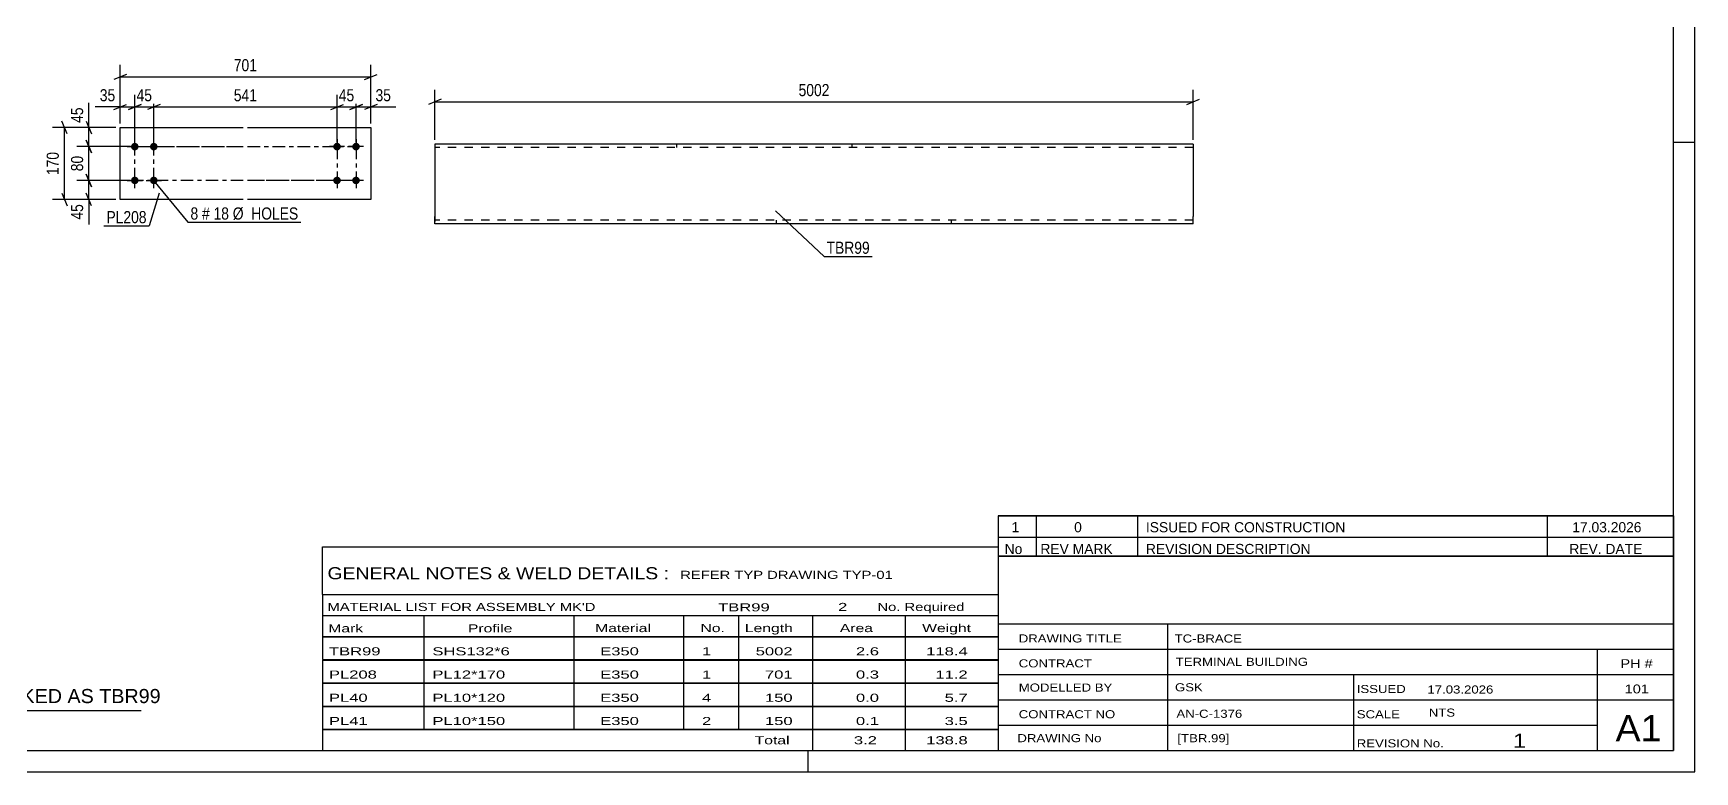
# Model space of a CAD drawing. Header units: millimetres. Extents: x 0 to 594, y 0 to 420.
# Drawn here: x 200.5 to 594, y 0 to 174.8 of the extents above; entities that cross this region are included whole.
import ezdxf

# ---------------------------------------------------------------- set-up
doc = ezdxf.new("R2010")
doc.units = ezdxf.units.MM
doc.linetypes.add('DXK_LINE_DOT2', pattern=[3.9198, 1.9599, -1.9599])
doc.linetypes.add('DXK_LINE_DOT3', pattern=[5.9187, 2.979, -0.9799, 0.9799, -0.9799])
doc.styles.add('Arial', font='ARIAL.TTF', dxfattribs={"height": 0.2})
doc.styles.add('Arial Narrow', font='ARIALN.TTF', dxfattribs={"height": 0.2})

# ---------------------------------------------------------------- blocks, each defined once
blk = doc.blocks.new('Unknown-582685899-1127')
at = {"color": 5, "linetype": 'Continuous'}
for p, q in [((594, 0), (594, 420)), ((589, 5), (589, 415)), ((594, 149), (589, 149)), ((5, 5), (589, 5)), ((384, 0), (384, 5)), ((0, 0), (594, 0))]:
    blk.add_line(p, q, dxfattribs=at)
blk = doc.blocks.new('Part-582685899-4783 - 4782')
at = {"color": 2, "linetype": 'Continuous'}
for p, q in [((221.01, 152.49), (250.21, 152.49)), ((221.01, 135.49), (221.01, 152.49)), ((251.21, 152.49), (280.41, 152.49)), ((280.41, 152.49), (280.41, 135.49)), ((250.21, 135.49), (221.01, 135.49)), ((280.41, 135.49), (251.21, 135.49))]:
    blk.add_line(p, q, dxfattribs=at)
blk = doc.blocks.new('Bolt-582685899-4784 - 4782')
at = {"linetype": 'Continuous'}
for points in [[(272.41, 147.09, -1), (272.41, 148.89, -1)], [(276.91, 147.09, -1), (276.91, 148.89, -1)], [(272.41, 139.09, -1), (272.41, 140.89, -1)], [(276.91, 139.09, -1), (276.91, 140.89, -1)]]:
    blk.add_hatch(color=1, dxfattribs=at).paths.add_polyline_path(points)
at = {"color": 1, "linetype": 'Continuous'}
for p, q in [((272.41, 149.79), (272.41, 146.19)), ((276.91, 149.79), (276.91, 146.19)), ((274.21, 147.99), (270.61, 147.99)), ((278.71, 147.99), (275.11, 147.99)), ((272.41, 141.79), (272.41, 138.19)), ((276.91, 141.79), (276.91, 138.19)), ((274.21, 139.99), (270.61, 139.99)), ((278.71, 139.99), (275.11, 139.99))]:
    blk.add_line(p, q, dxfattribs=at)
blk = doc.blocks.new('Bolt-582685899-4785 - 4782')
at = {"linetype": 'Continuous'}
for points in [[(224.51, 148.89, -1), (224.51, 147.09, -1)], [(229.01, 148.89, -1), (229.01, 147.09, -1)], [(224.51, 140.89, -1), (224.51, 139.09, -1)], [(229.01, 140.89, -1), (229.01, 139.09, -1)]]:
    blk.add_hatch(color=1, dxfattribs=at).paths.add_polyline_path(points)
at = {"color": 1, "linetype": 'Continuous'}
for p, q in [((224.51, 146.19), (224.51, 149.79)), ((229.01, 146.19), (229.01, 149.79)), ((222.71, 147.99), (226.31, 147.99)), ((227.21, 147.99), (230.81, 147.99)), ((224.51, 138.19), (224.51, 141.79)), ((229.01, 138.19), (229.01, 141.79)), ((222.71, 139.99), (226.31, 139.99)), ((227.21, 139.99), (230.81, 139.99))]:
    blk.add_line(p, q, dxfattribs=at)
blk = doc.blocks.new('Part-582685899-2589 - 2582')
at = {"color": 2, "linetype": 'Continuous'}
for p, q in [((324.17, 148.6), (295.6, 148.6)), ((295.6, 148.6), (295.6, 131.46)), ((446.53, 148.6), (324.27, 148.6)), ((475.2, 148.6), (446.63, 148.6)), ((475.2, 148.6), (475.2, 148.47)), ((475.2, 148.47), (475.2, 146.89)), ((475.2, 146.89), (475.2, 131.46)), ((295.6, 129.88), (295.6, 131.46)), ((295.6, 129.75), (295.6, 129.88)), ((475.2, 129.75), (475.2, 131.46)), ((324.17, 129.75), (295.6, 129.75)), ((446.53, 129.75), (324.27, 129.75)), ((475.2, 129.75), (446.63, 129.75))]:
    blk.add_line(p, q, dxfattribs=at)
at = {"color": 7, "linetype": 'DXK_LINE_DOT2'}
for p, q in [((324.17, 147.75), (295.6, 147.75)), ((446.53, 147.75), (324.27, 147.75)), ((352.84, 148.6), (352.84, 147.75)), ((394.33, 148.6), (394.33, 147.75)), ((475.2, 147.75), (446.63, 147.75)), ((475.2, 148.1), (475.2, 146.89)), ((295.6, 131.46), (295.6, 130.25)), ((295.6, 130.6), (295.6, 130.67)), ((324.17, 130.6), (295.6, 130.6)), ((446.53, 130.6), (324.27, 130.6)), ((376.47, 129.75), (376.47, 130.6)), ((417.95, 129.75), (417.95, 130.6)), ((475.2, 130.6), (446.63, 130.6)), ((475.2, 130.67), (475.2, 131.13)), ((475.2, 130.6), (475.2, 130.67)), ((475.2, 130.6), (475.2, 130.67)), ((295.6, 129.75), (295.6, 129.75))]:
    blk.add_line(p, q, dxfattribs=at)
blk = doc.blocks.new('Rectangle-582685899-4928 - 4782')
at = {"color": 1, "linetype": 'DXK_LINE_DOT3'}
for p, q in [((224.51, 147.99), (250.21, 147.99)), ((224.51, 139.99), (224.51, 147.99)), ((251.21, 147.99), (276.91, 147.99)), ((276.91, 147.99), (276.91, 139.99)), ((250.21, 139.99), (224.51, 139.99)), ((276.91, 139.99), (251.21, 139.99))]:
    blk.add_line(p, q, dxfattribs=at)
blk = doc.blocks.new('Rectangle-582685899-4938 - 4782')
at = {"color": 1, "linetype": 'DXK_LINE_DOT3'}
for p, q in [((229.01, 147.99), (250.21, 147.99)), ((229.01, 139.99), (229.01, 147.99)), ((251.21, 147.99), (272.41, 147.99)), ((272.41, 147.99), (272.41, 139.99)), ((250.21, 139.99), (229.01, 139.99)), ((272.41, 139.99), (251.21, 139.99))]:
    blk.add_line(p, q, dxfattribs=at)
blk = doc.blocks.new('StraightDimension-582685899-5034 - 4782')
at = {"color": 7, "linetype": 'Continuous'}
for p, q in [((208.46, 150.99), (207.26, 153.99)), ((220.01, 152.49), (205.01, 152.49)), ((207.86, 135.49), (207.86, 152.49)), ((220.01, 135.49), (205.01, 135.49)), ((207.26, 136.99), (208.46, 133.99))]:
    blk.add_line(p, q, dxfattribs=at)
at = {"color": 0}
blk.add_wipeout([(207.11, 147.33), (202.91, 147.33), (202.91, 140.65), (207.11, 140.65)], dxfattribs=at)
at = {"color": 3, "style": 'Arial Narrow'}
blk.add_text('170', height=2.863, rotation=90.0002, dxfattribs=at).set_placement((206.51, 141.25))
blk = doc.blocks.new('StraightDimension-582685899-5013 - 4782')
at = {"color": 7, "linetype": 'Continuous'}
for p, q in [((223.51, 139.99), (210.77, 139.99)), ((213.02, 141.49), (214.22, 138.49)), ((213.62, 135.49), (213.62, 139.99)), ((220.01, 135.49), (210.77, 135.49)), ((214.22, 133.99), (213.02, 136.99))]:
    blk.add_line(p, q, dxfattribs=at)
at = {"color": 0}
blk.add_wipeout([(212.87, 134.96), (208.67, 134.96), (208.67, 130.11), (212.87, 130.11)], dxfattribs=at)
at = {"color": 7, "linetype": 'Continuous'}
blk.add_line((213.62, 135.49), (213.62, 129.58), dxfattribs=at)
blk.add_line((213.62, 135.49), (213.62, 129.58), dxfattribs=at)
at = {"color": 3, "style": 'Arial Narrow'}
blk.add_text('45', height=2.863, rotation=90.0002, dxfattribs=at).set_placement((212.27, 130.71))
blk = doc.blocks.new('StraightDimension-582685899-4949 - 4782')
at = {"color": 7, "linetype": 'Continuous'}
for p, q in [((275.41, 156.78), (278.41, 157.98)), ((276.91, 148.99), (276.91, 160.23)), ((281.91, 157.98), (278.91, 156.78)), ((280.41, 153.49), (280.41, 160.23)), ((276.91, 157.38), (280.41, 157.38))]:
    blk.add_line(p, q, dxfattribs=at)
at = {"color": 0}
blk.add_wipeout([(285.79, 158.13), (285.79, 162.33), (280.93, 162.33), (280.93, 158.13)], dxfattribs=at)
at = {"color": 7, "linetype": 'Continuous'}
blk.add_line((280.41, 157.38), (286.31, 157.38), dxfattribs=at)
blk.add_line((280.41, 157.38), (286.31, 157.38), dxfattribs=at)
at = {"color": 3, "style": 'Arial Narrow'}
blk.add_text('35', height=2.863, dxfattribs=at).set_placement((281.53, 158.73))
blk = doc.blocks.new('StraightDimension-582685899-4950 - 4782')
at = {"color": 7, "linetype": 'Continuous'}
for p, q in [((270.91, 156.78), (273.91, 157.98)), ((272.41, 148.99), (272.41, 160.23)), ((278.41, 157.98), (275.41, 156.78)), ((276.91, 148.99), (276.91, 160.23)), ((272.41, 157.38), (276.91, 157.38))]:
    blk.add_line(p, q, dxfattribs=at)
at = {"color": 0}
blk.add_wipeout([(277.08, 158.13), (277.08, 162.33), (272.23, 162.33), (272.23, 158.13)], dxfattribs=at)
at = {"color": 3, "style": 'Arial Narrow'}
blk.add_text('45', height=2.863, dxfattribs=at).set_placement((272.83, 158.73))
blk = doc.blocks.new('StraightDimension-582685899-4951 - 4782')
at = {"color": 7, "linetype": 'Continuous'}
for p, q in [((230.51, 157.98), (227.51, 156.78)), ((229.01, 148.99), (229.01, 160.23)), ((270.91, 156.78), (273.91, 157.98)), ((272.41, 148.99), (272.41, 160.23)), ((229.01, 157.38), (272.41, 157.38))]:
    blk.add_line(p, q, dxfattribs=at)
at = {"color": 0}
blk.add_wipeout([(254.05, 158.13), (254.05, 162.33), (247.36, 162.33), (247.36, 158.13)], dxfattribs=at)
at = {"color": 3, "style": 'Arial Narrow'}
blk.add_text('541', height=2.863, dxfattribs=at).set_placement((247.96, 158.73))
blk = doc.blocks.new('StraightDimension-582685899-4952 - 4782')
at = {"color": 7, "linetype": 'Continuous'}
for p, q in [((223.01, 156.78), (226.01, 157.98)), ((224.51, 148.99), (224.51, 160.23)), ((230.51, 157.98), (227.51, 156.78)), ((229.01, 148.99), (229.01, 160.23)), ((224.51, 157.38), (229.01, 157.38))]:
    blk.add_line(p, q, dxfattribs=at)
at = {"color": 0}
blk.add_wipeout([(229.18, 158.13), (229.18, 162.33), (224.33, 162.33), (224.33, 158.13)], dxfattribs=at)
at = {"color": 3, "style": 'Arial Narrow'}
blk.add_text('45', height=2.863, dxfattribs=at).set_placement((224.93, 158.73))
blk = doc.blocks.new('StraightDimension-582685899-4953 - 4782')
at = {"color": 7, "linetype": 'Continuous'}
for p, q in [((219.51, 156.78), (222.51, 157.98)), ((221.01, 153.49), (221.01, 160.23)), ((226.01, 157.98), (223.01, 156.78)), ((224.51, 148.99), (224.51, 160.23)), ((221.01, 157.38), (224.51, 157.38))]:
    blk.add_line(p, q, dxfattribs=at)
at = {"color": 0}
blk.add_wipeout([(220.48, 158.13), (220.48, 162.33), (215.62, 162.33), (215.62, 158.13)], dxfattribs=at)
at = {"color": 7, "linetype": 'Continuous'}
blk.add_line((221.01, 157.38), (215.1, 157.38), dxfattribs=at)
blk.add_line((221.01, 157.38), (215.1, 157.38), dxfattribs=at)
at = {"color": 3, "style": 'Arial Narrow'}
blk.add_text('35', height=2.863, dxfattribs=at).set_placement((216.22, 158.73))
blk = doc.blocks.new('StraightDimension-582685899-5000 - 4782')
at = {"color": 7, "linetype": 'Continuous'}
for p, q in [((221.01, 153.49), (221.01, 167.34)), ((280.41, 153.49), (280.41, 167.34)), ((222.51, 165.09), (219.51, 163.89)), ((221.01, 164.49), (280.41, 164.49)), ((278.91, 163.89), (281.91, 165.09))]:
    blk.add_line(p, q, dxfattribs=at)
at = {"color": 0}
blk.add_wipeout([(254.05, 165.24), (254.05, 169.44), (247.36, 169.44), (247.36, 165.24)], dxfattribs=at)
at = {"color": 3, "style": 'Arial Narrow'}
blk.add_text('701', height=2.863, dxfattribs=at).set_placement((247.96, 165.84))
blk = doc.blocks.new('StraightDimension-582685899-5011 - 4782')
at = {"color": 7, "linetype": 'Continuous'}
for p, q in [((213.02, 153.99), (214.22, 150.99)), ((220.01, 152.49), (210.77, 152.49)), ((213.62, 147.99), (213.62, 152.49)), ((223.51, 147.99), (210.77, 147.99)), ((214.22, 146.49), (213.02, 149.49))]:
    blk.add_line(p, q, dxfattribs=at)
at = {"color": 0}
blk.add_wipeout([(212.87, 157.87), (208.67, 157.87), (208.67, 153.01), (212.87, 153.01)], dxfattribs=at)
at = {"color": 7, "linetype": 'Continuous'}
blk.add_line((213.62, 152.49), (213.62, 158.39), dxfattribs=at)
blk.add_line((213.62, 152.49), (213.62, 158.39), dxfattribs=at)
at = {"color": 3, "style": 'Arial Narrow'}
blk.add_text('45', height=2.863, rotation=90.0002, dxfattribs=at).set_placement((212.27, 153.61))
blk = doc.blocks.new('StraightDimension-582685899-5012 - 4782')
at = {"color": 7, "linetype": 'Continuous'}
for p, q in [((223.51, 147.99), (210.77, 147.99)), ((213.02, 149.49), (214.22, 146.49)), ((213.62, 139.99), (213.62, 147.99)), ((223.51, 139.99), (210.77, 139.99)), ((214.22, 138.49), (213.02, 141.49))]:
    blk.add_line(p, q, dxfattribs=at)
at = {"color": 0}
blk.add_wipeout([(212.87, 146.42), (208.67, 146.42), (208.67, 141.56), (212.87, 141.56)], dxfattribs=at)
at = {"color": 3, "style": 'Arial Narrow'}
blk.add_text('80', height=2.863, rotation=90.0002, dxfattribs=at).set_placement((212.27, 142.16))
blk = doc.blocks.new('StraightDimension-582685899-2594 - 2582')
at = {"color": 7, "linetype": 'Continuous'}
for p, q in [((295.6, 149.6), (295.6, 161.45)), ((475.2, 149.6), (475.2, 161.45)), ((297.1, 159.2), (294.1, 158)), ((295.6, 158.6), (475.2, 158.6)), ((473.7, 158), (476.7, 159.2))]:
    blk.add_line(p, q, dxfattribs=at)
at = {"color": 0}
blk.add_wipeout([(389.65, 159.35), (389.65, 163.55), (381.14, 163.55), (381.14, 159.35)], dxfattribs=at)
at = {"color": 3, "style": 'Arial Narrow'}
blk.add_text('5002', height=2.863, dxfattribs=at).set_placement((381.74, 159.95))
blk = doc.blocks.new('Unknown-582685899-5137')
at = {"color": 7, "linetype": 'Continuous'}
for p, q in [((429, 51.05), (429, 5)), ((429, 51.05), (589, 51.05)), ((589, 51), (589, 5)), ((429, 35), (589, 35)), ((469.14, 35), (469.14, 5)), ((429, 29), (589, 29)), ((571, 5.05), (571, 29.05)), ((429, 23), (589, 23)), ((513.14, 23), (513.14, 5)), ((429, 17), (589, 17)), ((429, 11), (571, 11)), ((429, 5), (589, 5))]:
    blk.add_line(p, q, dxfattribs=at)
at = {"color": 7, "style": 'Arial Narrow'}
for s, height, width, p in [('DRAWING TITLE', 1.9089, 1.425378, (433.88, 30.61)), ('TC-BRACE', 1.909, 1.425378, (470.81, 30.59)), ('CONTRACT', 1.909, 1.425378, (433.88, 24.71)), ('TERMINAL BUILDING', 1.9089, 1.425378, (471.06, 25.07)), ('MODELLED BY', 1.9089, 1.425378, (433.88, 18.98)), ('GSK', 1.909, 1.425378, (470.88, 19.04)), ('ISSUED', 1.909, 1.425378, (513.94, 18.64)), ('17.03.2026', 1.909, 1.425378, (530.69, 18.52)), ('CONTRACT NO', 1.9089, 1.425378, (433.88, 12.66)), ('AN-C-1376', 1.909, 1.425378, (471.23, 12.78)), ('SCALE', 1.909, 1.425378, (513.94, 12.65)), ('A1', 6.204, 1.25, (575.24, 7.2)), ('DRAWING No', 1.909, 1.425378, (433.56, 7)), ('[TBR.99]', 1.909, 1.425378, (471.46, 6.99)), ('1', 3.34, 1.5, (550.91, 5.68)), ('REVISION No.', 1.9089, 1.425378, (513.94, 5.77))]:
    blk.add_text(s, height=height, dxfattribs=dict(at, width=width)).set_placement(p)
at = {"color": 7, "linetype": 'Continuous', "style": 'Arial Narrow'}
for s, height, width, p in [('PH #', 2.1, 1.42538, (576.4, 24.55)), ('101', 2.1, 1.42538, (577.41, 18.55)), ('NTS', 1.909, 1.425378, (531, 13.05))]:
    blk.add_text(s, height=height, dxfattribs=dict(at, width=width)).set_placement(p)
blk = doc.blocks.new('Unknown-582685899-5138')
at = {"color": 7, "linetype": 'Continuous'}
for p, q in [((429, 60.55), (589, 60.55)), ((589, 60.55), (429, 60.55)), ((429, 60.55), (429, 55.55)), ((438, 60.55), (438, 55.55)), ((462, 60.55), (462, 55.55)), ((559, 60.55), (559, 55.55)), ((589, 60.55), (589, 55.55)), ((429, 55.55), (589, 55.55)), ((429, 55.55), (429, 51.05)), ((429, 55.55), (589, 55.55)), ((438, 55.55), (438, 51.05)), ((462, 55.55), (462, 51.05)), ((559, 55.55), (559, 51.05)), ((589, 55.55), (589, 51.05)), ((589, 51.05), (429, 51.05))]:
    blk.add_line(p, q, dxfattribs=at)
at = {"color": 7, "linetype": 'Continuous', "style": 'Arial Narrow'}
for s, height, width, p in [('1', 2.39, 1.196471, (432.16, 56.7)), ('0', 2.39, 1.196471, (447, 56.7)), ('ISSUED FOR CONSTRUCTION', 2.3861, 1.196471, (464, 56.7)), ('17.03.2026', 2.386, 1.196471, (565, 56.7)), ('No', 2.386, 1.2, (430.54, 51.55)), ('REV MARK', 2.386, 1.2, (439, 51.55)), ('REVISION DESCRIPTION', 2.3861, 1.2, (464, 51.55)), ('REV. DATE', 2.386, 1.2, (564.28, 51.55))]:
    blk.add_text(s, height=height, dxfattribs=dict(at, width=width)).set_placement(p)
blk = doc.blocks.new('Unknown-582685899-5139')
at = {"color": 7, "linetype": 'Continuous'}
for p, q in [((269, 53.25), (429, 53.25)), ((269, 42), (269, 53.25)), ((429, 53.25), (429, 42)), ((269, 42), (429, 42)), ((269, 42), (269, 37)), ((429, 42), (429, 37)), ((269, 37), (429, 37)), ((269, 37), (269, 32)), ((293, 37), (293, 32)), ((328.5, 37), (328.5, 32)), ((354.5, 37), (354.5, 32)), ((367.5, 37), (367.5, 32)), ((385, 37), (385, 32)), ((407, 37), (407, 32)), ((429, 37), (429, 32)), ((269, 32), (429, 32)), ((269, 31.95), (269, 26.55)), ((269, 31.95), (429, 31.95)), ((293, 32), (293, 26.5)), ((328.5, 32), (328.5, 26.5)), ((354.5, 32), (354.5, 26.5)), ((367.5, 32), (367.5, 26.5)), ((385, 32), (385, 26.5)), ((407, 32), (407, 26.5)), ((429, 31.95), (429, 26.55)), ((269, 26.55), (429, 26.55)), ((269, 26.45), (269, 21.05)), ((269, 26.45), (429, 26.45)), ((293, 26.5), (293, 21)), ((328.5, 26.5), (328.5, 21)), ((354.5, 26.5), (354.5, 21)), ((367.5, 26.5), (367.5, 21)), ((385, 26.5), (385, 21)), ((407, 26.5), (407, 21)), ((429, 26.45), (429, 21.05)), ((269, 21.05), (429, 21.05)), ((269, 20.95), (269, 15.55)), ((269, 20.95), (429, 20.95)), ((293, 21), (293, 15.5)), ((328.5, 21), (328.5, 15.5)), ((354.5, 21), (354.5, 15.5)), ((367.5, 21), (367.5, 15.5)), ((385, 21), (385, 15.5)), ((407, 21), (407, 15.5)), ((429, 20.95), (429, 15.55)), ((269, 15.55), (429, 15.55)), ((269, 15.45), (269, 10.05)), ((269, 15.45), (429, 15.45)), ((293, 15.5), (293, 10)), ((328.5, 15.5), (328.5, 10)), ((354.5, 15.5), (354.5, 10)), ((367.5, 15.5), (367.5, 10)), ((385, 15.5), (385, 10)), ((407, 15.5), (407, 10)), ((429, 15.45), (429, 10.05)), ((269, 10.05), (429, 10.05)), ((269, 10), (429, 10)), ((269, 10), (269, 5)), ((385, 10), (385, 5)), ((407, 10), (407, 5)), ((429, 10), (429, 5)), ((269, 5), (429, 5))]:
    blk.add_line(p, q, dxfattribs=at)
at = {"color": 7, "style": 'Arial Narrow'}
for s, height, width, p in [('GENERAL NOTES & WELD DETAILS :', 2.8633, 1.4, (270.15, 45.56)), ('REFER TYP DRAWING TYP-01', 1.9089, 1.6, (353.7, 45.66)), ("MATERIAL LIST FOR ASSEMBLY MK'D", 1.9089, 1.6, (270.15, 38.06)), ('TBR99', 1.909, 1.794707, (362.68, 37.97)), ('2', 1.91, 1.794707, (391.08, 38.06)), ('No. Required', 1.9089, 1.6, (400.41, 38.06)), ('Mark', 1.909, 1.7, (270.34, 33)), ('Profile', 1.909, 1.7, (303.41, 33)), ('Material', 1.909, 1.7, (333.54, 33.06)), ('No.', 1.909, 1.7, (358.5, 33.06)), ('Length', 1.909, 1.7, (369, 33.06)), ('Area', 1.909, 1.7, (391.5, 33.06)), ('Weight', 1.909, 1.7, (411, 33.06))]:
    blk.add_text(s, height=height, dxfattribs=dict(at, width=width)).set_placement(p)
at = {"color": 7, "linetype": 'Continuous', "style": 'Arial Narrow'}
for s, height, width, p in [('TBR99', 1.909, 1.794707, (270.5, 27.56)), ('SHS132*6', 1.909, 1.794707, (295, 27.56)), ('E350', 1.909, 1.794707, (334.74, 27.56)), ('1', 1.91, 1.794707, (358.86, 27.56)), ('5002', 1.909, 1.794707, (371.58, 27.56)), ('2.6', 1.909, 1.794707, (395.32, 27.56)), ('118.4', 1.909, 1.794707, (411.96, 27.56)), ('PL208', 1.909, 1.794707, (270.5, 22.06)), ('PL12*170', 1.909, 1.794707, (295, 22.06)), ('E350', 1.909, 1.794707, (334.74, 22.06)), ('1', 1.91, 1.794707, (358.86, 22.06)), ('701', 1.909, 1.794707, (373.77, 22.06)), ('0.3', 1.909, 1.794707, (395.32, 22.06)), ('11.2', 1.909, 1.794707, (414.14, 22.06)), ('PL40', 1.909, 1.794707, (270.5, 16.56)), ('PL10*120', 1.909, 1.794707, (295, 16.56)), ('E350', 1.909, 1.794707, (334.74, 16.56)), ('4', 1.91, 1.794707, (358.86, 16.56)), ('150', 1.909, 1.794707, (373.77, 16.56)), ('0.0', 1.909, 1.794707, (395.32, 16.56)), ('5.7', 1.909, 1.794707, (416.33, 16.56)), ('PL41', 1.909, 1.794707, (270.5, 11.06)), ('PL10*150', 1.909, 1.794707, (295, 11.06)), ('E350', 1.909, 1.794707, (334.74, 11.06)), ('2', 1.91, 1.794707, (358.86, 11.06)), ('150', 1.909, 1.794707, (373.77, 11.06)), ('0.1', 1.909, 1.794707, (395.32, 11.06)), ('3.5', 1.909, 1.794707, (416.33, 11.06)), ('Total', 1.909, 1.7, (371.33, 6.5)), ('3.2', 1.909, 1.794707, (394.83, 6.5)), ('138.8', 1.909, 1.794707, (411.96, 6.5))]:
    blk.add_text(s, height=height, dxfattribs=dict(at, width=width)).set_placement(p)
blk = doc.blocks.new('Unknown-582685899-5140')
at = {"color": 7, "linetype": 'Continuous'}
blk.add_line((156, 14.5), (226, 14.5), dxfattribs=at)
at = {"color": 7, "style": 'Arial'}
blk.add_text('2-TCH-BRACES MARKED AS TBR99', height=3.3428, dxfattribs=at).set_placement((151.49, 16.25))
blk = doc.blocks.new('Mark-582685899-4837 - 4782')
at = {"color": 0}
blk.add_wipeout([(227.3, 129.87), (227.3, 132.87), (217.8, 132.87), (217.8, 129.87)], dxfattribs=at)
blk.add_wipeout([(227.3, 129.87), (227.3, 132.87), (217.8, 132.87), (217.8, 129.87)], dxfattribs=at)
at = {"color": 30, "linetype": 'Continuous'}
for p in [(230.31, 137), (217.2, 129.27)]:
    blk.add_line(p, (227.9, 129.27), dxfattribs=at)
at = {"color": 3, "style": 'Arial Narrow'}
blk.add_text('PL208', height=2.863, dxfattribs=at).set_placement((217.8, 129.87))
blk = doc.blocks.new('MarkSet-582685899-4912 - 4782')
at = {"color": 0}
blk.add_wipeout([(239.53, 130.73), (239.53, 133.73), (237.7, 133.73), (237.7, 130.73)], dxfattribs=at)
blk.add_wipeout([(239.53, 130.73), (239.53, 133.73), (237.7, 133.73), (237.7, 130.73)], dxfattribs=at)
at = {"color": 7, "linetype": 'Continuous'}
blk.add_line((228.91, 139.99), (237.1, 130.13), dxfattribs=at)
at = {"color": 0}
blk.add_wipeout([(242.26, 130.73), (242.26, 133.73), (240.43, 133.73), (240.43, 130.73)], dxfattribs=at)
blk.add_wipeout([(242.26, 130.73), (242.26, 133.73), (240.43, 133.73), (240.43, 130.73)], dxfattribs=at)
at = {"color": 3, "style": 'Arial Narrow'}
blk.add_text('8', height=2.86, dxfattribs=at).set_placement((237.7, 130.73))
at = {"color": 0}
blk.add_wipeout([(246.82, 130.73), (246.82, 133.73), (243.16, 133.73), (243.16, 130.73)], dxfattribs=at)
blk.add_wipeout([(246.82, 130.73), (246.82, 133.73), (243.16, 133.73), (243.16, 130.73)], dxfattribs=at)
at = {"color": 3, "style": 'Arial Narrow'}
blk.add_text('#', height=2.86, dxfattribs=at).set_placement((240.43, 130.73))
at = {"color": 0}
blk.add_wipeout([(263.24, 130.73), (263.24, 133.73), (247.72, 133.73), (247.72, 130.73)], dxfattribs=at)
blk.add_wipeout([(263.24, 130.73), (263.24, 133.73), (247.72, 133.73), (247.72, 130.73)], dxfattribs=at)
at = {"color": 7, "linetype": 'Continuous'}
blk.add_line((237.1, 130.13), (263.84, 130.13), dxfattribs=at)
at = {"color": 3, "style": 'Arial Narrow'}
for s, p in [('18', (243.16, 130.73)), ('Ø  HOLES', (247.72, 130.73))]:
    blk.add_text(s, height=2.863, dxfattribs=at).set_placement(p)
blk = doc.blocks.new('Mark-582685899-2585 - 2582')
at = {"color": 0}
blk.add_wipeout([(398.6, 122.62), (398.6, 125.62), (388.37, 125.62), (388.37, 122.62)], dxfattribs=at)
blk.add_wipeout([(398.6, 122.62), (398.6, 125.62), (388.37, 125.62), (388.37, 122.62)], dxfattribs=at)
at = {"color": 30, "linetype": 'Continuous'}
for p, q in [((376.24, 132.81), (387.77, 122.02)), ((387.77, 122.02), (399.2, 122.02))]:
    blk.add_line(p, q, dxfattribs=at)
at = {"color": 3, "style": 'Arial Narrow'}
blk.add_text('TBR99', height=2.863, dxfattribs=at).set_placement((388.37, 122.62))

msp = doc.modelspace()

# ---------------------------------------------------------------- block references
for name in ['Unknown-582685899-1127', 'Part-582685899-4783 - 4782', 'Bolt-582685899-4785 - 4782', 'Bolt-582685899-4784 - 4782', 'Rectangle-582685899-4928 - 4782', 'Rectangle-582685899-4938 - 4782', 'Part-582685899-2589 - 2582', 'Unknown-582685899-5138', 'Unknown-582685899-5139', 'Unknown-582685899-5137', 'Unknown-582685899-5140']:
    msp.add_blockref(name, (0, 0))

# ---------------------------------------------------------------- next in the draw order: block references
for name in ['StraightDimension-582685899-4949 - 4782', 'StraightDimension-582685899-2594 - 2582', 'StraightDimension-582685899-5034 - 4782', 'Mark-582685899-2585 - 2582']:
    msp.add_blockref(name, (0, 0))

# ---------------------------------------------------------------- next in the draw order: block references
for name in ['StraightDimension-582685899-4950 - 4782', 'StraightDimension-582685899-5013 - 4782']:
    msp.add_blockref(name, (0, 0))

# ---------------------------------------------------------------- next in the draw order: block references
msp.add_blockref('StraightDimension-582685899-4951 - 4782', (0, 0))

# ---------------------------------------------------------------- next in the draw order: block references
msp.add_blockref('StraightDimension-582685899-4952 - 4782', (0, 0))

# ---------------------------------------------------------------- next in the draw order: block references
msp.add_blockref('StraightDimension-582685899-4953 - 4782', (0, 0))

# ---------------------------------------------------------------- next in the draw order: block references
msp.add_blockref('StraightDimension-582685899-5000 - 4782', (0, 0))

# ---------------------------------------------------------------- next in the draw order: block references
msp.add_blockref('StraightDimension-582685899-5011 - 4782', (0, 0))

# ---------------------------------------------------------------- next in the draw order: block references
msp.add_blockref('StraightDimension-582685899-5012 - 4782', (0, 0))

# ---------------------------------------------------------------- next in the draw order: block references
msp.add_blockref('Mark-582685899-4837 - 4782', (0, 0))

# ---------------------------------------------------------------- next in the draw order: block references
msp.add_blockref('MarkSet-582685899-4912 - 4782', (0, 0))

doc.saveas('drawing.dxf')
